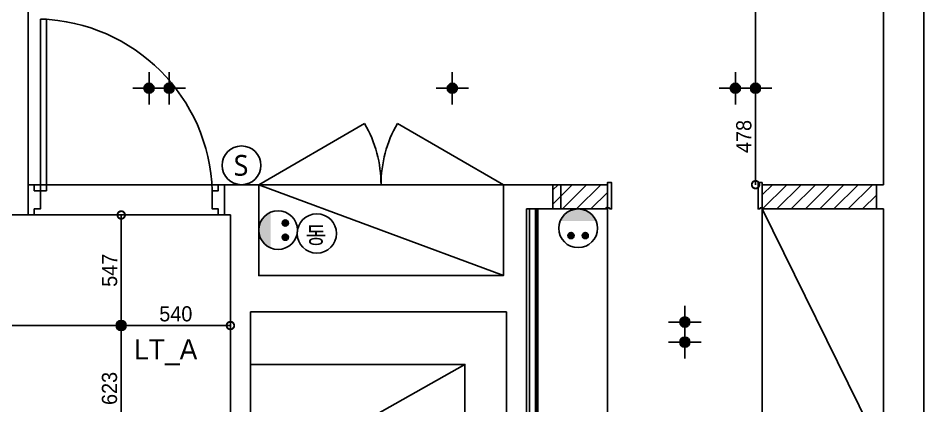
# Model space of a CAD drawing. Header units: inches. Extents: x 199882 to 277715, y -17863 to 11882.
# Drawn here: x 234943 to 239423, y 3452 to 5372 of the extents above; entities that cross this region are included whole.
import ezdxf
from ezdxf.enums import TextEntityAlignment as Align

# ---------------------------------------------------------------- set-up
doc = ezdxf.new("R2010")
doc.units = ezdxf.units.IN
doc.header["$LTSCALE"] = 50
doc.header["$MEASUREMENT"] = 0
doc.linetypes.add('HID', pattern=[2.5, 1.5, -1])
for name, color, linetype in [('03-WAL NEW', 3, 'Continuous'), ('04-WIN', 4, 'Continuous'), ('06-FUR', 6, 'Continuous'), ('06-LIGHT', 4, 'Continuous'), ('07-DIM WAL', 5, 'Continuous'), ('08-HAT', 8, 'Continuous'), ('fur', 6, 'Continuous'), ('RC-LIGHT', 7, 'Continuous'), ('도면층2', 2, 'Continuous'), ('도면층4', 4, 'Continuous'), ('도면층5', 5, 'Continuous'), ('설비', 140, 'Continuous')]:
    doc.layers.add(name, color=color, linetype=linetype)
doc.styles.get("Standard").update_dxf_attribs({"font": 'txt.shx', "bigfont": 'whgtxt.shx'})
doc.styles.add('스타일1', font='HY울릉도M.TTF')
doc.styles.add('코레일둥고', font='Korail_Round_Gothic_Medium.ttf')
doc.dimstyles.new('30', dxfattribs={"dimscale": 30, "dimtxt": 2.5, "dimasz": 2.5, "dimexe": 1.25, "dimexo": 2, "dimtad": 1, "dimdec": 0, "dimtxsty": '스타일1', "dimblk": 'DOTSMALL', "dimcen": 2.5, "dimclrd": 1, "dimclre": 1, "dimclrt": 7, "dimadec": 0, "dimazin": 0, "dimtfac": 1, "dimtdec": 0, "dimtix": 1, "dimtmove": 0, "dimatfit": 3, "dimldrblk": 'DOTSMALL', "dimfxl": 0, "dimarcsym": 0})

# ---------------------------------------------------------------- blocks, each defined once
blk = doc.blocks.new('floor')
at = {"layer": '도면층2'}
blk.add_line((217688.3, 4547.3), (217688.3, 4427.3), dxfattribs=at)
for points in [[(217688.3, 4427.3), (217723.3, 4427.3), (217723.3, 3207.3), (217103.3, 3207.3), (217103.3, 3057.3), (217753.3, 3057.3), (217753.3, 297.3), (216953.3, 297.3), (216953.3, 97.3), (217923.3, 97.3), (217923.3, 9222.3)], [(213278.3, 8082.3), (212918.3, 8082.3), (212918.3, 7882.3), (213278.3, 7882.3), (213278.3, 4397.3), (213493.3, 4397.3), (213493.3, 7882.3), (213963.3, 7882.3), (213963.3, 8082.3), (213483.3, 8082.3)], [(217688.3, 4547.3), (217723.3, 4547.3), (217723.3, 7884.1)], [(215843.3, 4097.3), (215843.3, 4547.3), (215843.3, 4097.3), (214633.3, 4097.3), (214633.3, 4547.3), (214463.3, 4547.3), (214463.3, 4397.3), (214493.3, 4397.3), (214493.3, 3172.3)], [(215973.3, 3207.3), (215973.3, 4427.3), (216128.3, 4427.3), (216128.3, 4547.3), (215843.3, 4547.3)], [(214593.3, 3057.3), (214593.3, 3917.3), (215858.3, 3917.3), (215858.3, 3207.3), (215858.3, 3057.3), (216203.3, 3057.3), (216203.3, 37.3)]]:
    blk.add_lwpolyline(points, dxfattribs=at)
at = {"layer": '도면층4'}
for p, q in [((213553.3, 4517.3), (213553.3, 5367.3)), ((213553.3, 5367.3), (213583.3, 5367.3)), ((213583.3, 4517.3), (213583.3, 5367.3)), ((213493.3, 4547.3), (214463.3, 4547.3)), ((214463.3, 4547.3), (214463.3, 4397.3)), ((213553.3, 4517.3), (213583.3, 4517.3)), ((214453.3, 4397.3), (213483.3, 4397.3))]:
    blk.add_line(p, q, dxfattribs=at)
for points in [[(213493.3, 4547.3), (213523.3, 4547.3), (213523.3, 4517.3), (213553.3, 4517.3), (213553.3, 4427.3), (213523.3, 4427.3), (213523.3, 4397.3), (213493.3, 4397.3), (213493.3, 4547.3)], [(214463.3, 4547.3), (214433.3, 4547.3), (214433.3, 4517.3), (214403.3, 4517.3), (214403.3, 4427.3), (214433.3, 4427.3), (214433.3, 4397.3), (214463.3, 4397.3), (214463.3, 4547.3)]]:
    blk.add_lwpolyline(points, dxfattribs=at)
at = {"layer": '도면층5'}
blk.add_arc((213526.7, 4490.7), 877, 1.7379, 88.2621, dxfattribs=at)
blk = doc.blocks.new('CJSWJ')
at = {"layer": '03-WAL NEW'}
h = blk.add_hatch(dxfattribs=at)
h.set_pattern_fill('_USER', color=256, scale=50, angle=225, pattern_type=0)
h.set_pattern_definition([(225, (21500, 0), (35.355339, -35.355339), [])])
h.paths.add_polyline_path([(237588.3, 4427.3), (237858.3, 4427.3), (237858.3, 4547.3), (237588.3, 4547.3)])
h.paths.add_polyline_path([(239188.3, 4427.3), (238623.3, 4427.3), (238623.3, 4547.3), (239188.3, 4547.3)])
for points in [[(237588.3, 4427.3), (237858.3, 4427.3), (237858.3, 4547.3), (237588.3, 4547.3), (237588.3, 4427.3)], [(239188.3, 4427.3), (238623.3, 4427.3), (238623.3, 4547.3), (239188.3, 4547.3), (239188.3, 4427.3)]]:
    blk.add_lwpolyline(points, dxfattribs=at)
at = {"layer": '06-FUR', "color": 8}
for p, q in [((236133.3, 4547.3), (237343.3, 4097.3)), ((238623.3, 4427.3), (239223.3, 3207.3))]:
    blk.add_line(p, q, dxfattribs=at)
for points in [[(236133.3, 4547.3), (237343.3, 4547.3), (237343.3, 4097.3), (236133.3, 4097.3)], [(237458.3, 4427.3), (237858.3, 4427.3), (237858.3, 3207.3), (237458.3, 3207.3)], [(239223.3, 4427.3), (238623.3, 4427.3), (238623.3, 3207.3), (239223.3, 3207.3)]]:
    blk.add_lwpolyline(points, close=True, dxfattribs=at)
blk.add_lwpolyline([(236093.3, 3057.3), (236093.3, 3657.3), (237153.3, 3657.3), (237153.3, 3057.3), (236093.3, 3057.3), (237153.3, 3657.3)], dxfattribs=at)
at = {"layer": '06-LIGHT', "color": 8}
for points in [[(237858.3, 4427.3), (237858.3, 4557.3), (237878.3, 4557.3), (237878.3, 4427.3), (237868.3, 4427.3)], [(238623.3, 4427.3), (238623.3, 4557.3), (238603.3, 4557.3), (238603.3, 4427.3), (238613.3, 4427.3)], [(237858.3, 4427.3), (237858.3, 4432.3), (237868.3, 4432.3), (237868.3, 4427.3)], [(238623.3, 4427.3), (238623.3, 4432.3), (238613.3, 4432.3), (238613.3, 4427.3)]]:
    blk.add_lwpolyline(points, dxfattribs=at)
at = {"layer": 'fur', "color": 8}
for p, q in [((236133.3, 4547.3), (236657.2, 4849.8)), ((237343.3, 4547.3), (236819.3, 4849.8))]:
    blk.add_line(p, q, dxfattribs=at)
for centre, start, end in [((236133.3, 4547.3), 0, 30), ((237343.3, 4547.3), 150, 180)]:
    blk.add_arc(centre, 605, start, end, dxfattribs=at)
at = {"layer": '04-WIN'}
blk.add_blockref('floor', (21500, 0), dxfattribs=at)
blk = doc.blocks.new('egoo')
at = {"layer": '설비'}
h = blk.add_hatch(color=140, dxfattribs=at)
edge = h.paths.add_edge_path()
edge.add_arc((1015645.3, 443433.7), 22.3, 0, 360)
h = blk.add_hatch(color=140, dxfattribs=at)
edge = h.paths.add_edge_path()
edge.add_arc((1015747.7, 443433.7), 22.3, 0, 360)
h = blk.add_hatch(color=140, dxfattribs=at)
edge = h.paths.add_edge_path()
edge.add_line((1015826.3, 443329.1), (1015566.6, 443329.1))
edge.add_ellipse((1015696.5, 443381.5), major_axis=(99, 99), ratio=1, start_angle=156.95778, end_angle=293.04222)
at = {"layer": '설비', "color": 140}
for centre, radius in [((1015696.5, 443381.5), 140), ((1015645.3, 443433.7), 22.3), ((1015747.7, 443433.7), 22.3)]:
    blk.add_circle(centre, radius, dxfattribs=at)
blk = doc.blocks.new('swich')
at = {"layer": '설비', "color": 140}
blk.add_circle((372828.6, -86554.1), 84, dxfattribs=at)
at = {"layer": '설비', "color": 140, "insert": (372858.7, -86509.1), "char_height": 90, "width": 143.497, "attachment_point": 3}
blk.add_mtext('{\\fMalgun Gothic|b0|i0|c129|p50;S}', dxfattribs=at)
blk = doc.blocks.new('1')
at = {"linetype": 'Continuous'}
h = blk.add_hatch(color=4, dxfattribs=at)
h.dxf.hatch_style = 1
edge = h.paths.add_edge_path()
edge.add_arc((11539653.5, -14273503.8), 37.5, 0, 360)
at = {"color": 1, "linetype": 'Continuous'}
for p, q in [((11539653.5, -14273637.1), (11539653.5, -14273370.5)), ((11539520.2, -14273503.8), (11539786.8, -14273503.8))]:
    blk.add_line(p, q, dxfattribs=at)
at = {"color": 4, "linetype": 'Continuous'}
for radius in [41.5, 37.5]:
    blk.add_circle((11539653.5, -14273503.8), radius, dxfattribs=at)
blk = doc.blocks.new('_DOTSMALL')
at = {"color": 0, "linetype": 'ByBlock', "const_width": 0.5}
blk.add_lwpolyline([(-0.0625, 0, 1), (0.0625, 0, 1)], format="xyb", close=True, dxfattribs=at)
blk = doc.blocks.new('*D106')
at = {"layer": '07-DIM WAL', "color": 1, "lineweight": -2}
for p, q in [((233953.3, 3909.8), (233953.3, 3887.3)), ((235453.3, 3909.8), (235453.3, 3887.3)), ((233953.3, 3849.8), (235453.3, 3849.8))]:
    blk.add_line(p, q, dxfattribs=at)
at = {"layer": 'Defpoints', "color": 0}
for p in [(233953.3, 3849.8), (235453.3, 3849.8), (235453.3, 3849.8)]:
    blk.add_point(p, dxfattribs=at)
at = {"layer": '07-DIM WAL', "color": 1, "lineweight": -2, "xscale": 75, "yscale": 75, "zscale": 75, "rotation": 180}
blk.add_blockref('_DOTSMALL', (233953.3, 3849.8), dxfattribs=at)
at = {"layer": '07-DIM WAL', "color": 1, "lineweight": -2, "xscale": 75, "yscale": 75, "zscale": 75}
blk.add_blockref('_DOTSMALL', (235453.3, 3849.8), dxfattribs=at)
at = {"layer": '07-DIM WAL', "color": 7, "insert": (234703.3, 3907.5), "char_height": 75, "attachment_point": 5, "style": '스타일1'}
blk.add_mtext('1500', dxfattribs=at)
blk = doc.blocks.new('*D107')
at = {"layer": 'Defpoints', "color": 0}
for p in [(235453.3, 3849.8), (235993.3, 3849.8), (235993.3, 3849.8)]:
    blk.add_point(p, dxfattribs=at)
at = {"layer": 'RC-LIGHT', "color": 1, "lineweight": -2}
for p, q in [((235453.3, 3909.8), (235453.3, 3887.3)), ((235993.3, 3909.8), (235993.3, 3887.3)), ((235453.3, 3849.8), (235993.3, 3849.8))]:
    blk.add_line(p, q, dxfattribs=at)
at = {"layer": 'RC-LIGHT', "color": 1, "lineweight": -2, "xscale": 75, "yscale": 75, "zscale": 75, "rotation": 180}
blk.add_blockref('_DOTSMALL', (235453.3, 3849.8), dxfattribs=at)
at = {"layer": 'RC-LIGHT', "color": 1, "lineweight": -2, "xscale": 75, "yscale": 75, "zscale": 75}
blk.add_blockref('_DOTSMALL', (235993.3, 3849.8), dxfattribs=at)
at = {"layer": 'RC-LIGHT', "color": 7, "insert": (235723.3, 3907.5), "char_height": 75, "attachment_point": 5, "style": '스타일1'}
blk.add_mtext('540', dxfattribs=at)
blk = doc.blocks.new('*D108')
at = {"layer": '07-DIM WAL', "color": 1, "lineweight": -2}
for p, q in [((235453.3, 3849.8), (235453.3, 4397.3)), ((235513.3, 4397.3), (235490.8, 4397.3)), ((235513.3, 3849.8), (235490.8, 3849.8))]:
    blk.add_line(p, q, dxfattribs=at)
at = {"layer": 'Defpoints', "color": 0}
for p in [(235453.3, 4397.3), (235453.3, 4397.3), (235453.3, 3849.8)]:
    blk.add_point(p, dxfattribs=at)
at = {"layer": '07-DIM WAL', "color": 1, "lineweight": -2, "xscale": 75, "yscale": 75, "zscale": 75}
for p, rotation in [((235453.3, 4397.3), 90), ((235453.3, 3849.8), 270)]:
    blk.add_blockref('_DOTSMALL', p, dxfattribs=dict(at, rotation=rotation))
at = {"layer": '07-DIM WAL', "color": 7, "insert": (235396.3, 4123.5), "char_height": 75, "attachment_point": 5, "rotation": 90, "style": '스타일1'}
blk.add_mtext('547', dxfattribs=at)
blk = doc.blocks.new('*D109')
at = {"layer": '07-DIM WAL', "color": 1, "lineweight": -2}
for p, q in [((235453.3, 3849.8), (235453.3, 3227.3)), ((235513.3, 3849.8), (235490.8, 3849.8)), ((235513.3, 3227.3), (235490.8, 3227.3))]:
    blk.add_line(p, q, dxfattribs=at)
at = {"layer": 'Defpoints', "color": 0}
for p in [(235453.3, 3849.8), (235453.3, 3227.3), (235453.3, 3227.3)]:
    blk.add_point(p, dxfattribs=at)
at = {"layer": '07-DIM WAL', "color": 1, "lineweight": -2, "xscale": 75, "yscale": 75, "zscale": 75}
for p, rotation in [((235453.3, 3849.8), 90), ((235453.3, 3227.3), 270)]:
    blk.add_blockref('_DOTSMALL', p, dxfattribs=dict(at, rotation=rotation))
at = {"layer": '07-DIM WAL', "color": 7, "insert": (235395.5, 3538.5), "char_height": 75, "attachment_point": 5, "rotation": 90, "style": '스타일1'}
blk.add_mtext('623', dxfattribs=at)
blk = doc.blocks.new('*D127')
at = {"layer": '07-DIM WAL', "color": 1, "lineweight": -2}
for p, q in [((238590.8, 6124.8), (238590.8, 5024.8)), ((238650.8, 6124.8), (238628.3, 6124.8)), ((238650.8, 5024.8), (238628.3, 5024.8))]:
    blk.add_line(p, q, dxfattribs=at)
at = {"layer": 'Defpoints', "color": 0}
for p in [(238590.8, 6124.8), (238590.8, 5024.8), (238590.8, 5024.8)]:
    blk.add_point(p, dxfattribs=at)
at = {"layer": '07-DIM WAL', "color": 1, "lineweight": -2, "xscale": 75, "yscale": 75, "zscale": 75}
for p, rotation in [((238590.8, 6124.8), 90), ((238590.8, 5024.8), 270)]:
    blk.add_blockref('_DOTSMALL', p, dxfattribs=dict(at, rotation=rotation))
at = {"layer": '07-DIM WAL', "color": 7, "insert": (238533, 5574.8), "char_height": 75, "attachment_point": 5, "rotation": 90, "style": '스타일1'}
blk.add_mtext('1100', dxfattribs=at)
blk = doc.blocks.new('*D128')
at = {"layer": '07-DIM WAL', "color": 1, "lineweight": -2}
for p, q in [((238590.8, 5024.8), (238590.8, 4547.3)), ((238650.8, 5024.8), (238628.3, 5024.8)), ((238650.8, 4547.3), (238628.3, 4547.3))]:
    blk.add_line(p, q, dxfattribs=at)
at = {"layer": 'Defpoints', "color": 0}
for p in [(238590.8, 5024.8), (238590.8, 4547.3), (238590.8, 4547.3)]:
    blk.add_point(p, dxfattribs=at)
at = {"layer": '07-DIM WAL', "color": 1, "lineweight": -2, "xscale": 75, "yscale": 75, "zscale": 75}
for p, rotation in [((238590.8, 5024.8), 90), ((238590.8, 4547.3), 270)]:
    blk.add_blockref('_DOTSMALL', p, dxfattribs=dict(at, rotation=rotation))
at = {"layer": '07-DIM WAL', "color": 7, "insert": (238533, 4786), "char_height": 75, "attachment_point": 5, "rotation": 90, "style": '스타일1'}
blk.add_mtext('478', dxfattribs=at)

msp = doc.modelspace()

# ---------------------------------------------------------------- hatches: boundary and pattern name
at = {"layer": '설비'}
h = msp.add_hatch(color=10, dxfattribs=at)
edge = h.paths.add_edge_path()
edge.add_line((237624.4, 4367.3), (237802.1, 4367.3))
edge.add_ellipse((237713.3, 4331.4), major_axis=(-67.8, -67.8), ratio=1, start_angle=156.9578, end_angle=293.0422)
h = msp.add_hatch(color=10, dxfattribs=at)
edge = h.paths.add_edge_path()
edge.add_arc((237678.2, 4295.6), 15.3, 0, 360)
h = msp.add_hatch(color=10, dxfattribs=at)
edge = h.paths.add_edge_path()
edge.add_arc((237748.3, 4295.6), 15.3, 0, 360)

# ---------------------------------------------------------------- linework, layer by layer
at = {"layer": '06-LIGHT', "color": 10, "linetype": 'HID', "const_width": 20}
msp.add_lwpolyline([(237508.3, 4427.3), (237508.3, 3207.3)], dxfattribs=at)
at = {"layer": '설비', "color": 140}
msp.add_circle((236420.8, 4305.9), 97.2, dxfattribs=at)
at = {"layer": '설비', "color": 10}
for centre, radius in [((237713.3, 4331.4), 95.8), ((237678.2, 4295.6), 15.3), ((237748.3, 4295.6), 15.3)]:
    msp.add_circle(centre, radius, dxfattribs=at)

# ---------------------------------------------------------------- block references
at = {"layer": '08-HAT'}
msp.add_blockref('CJSWJ', (0, 0), dxfattribs=at)
at = {"layer": 'RC-LIGHT', "yscale": 0.6024096385271789, "zscale": 0.6024096385271789}
for p, xscale, rotation in [((-8362905.5, -6946573.7), 0.6024096385271789, 90.00000000000001), ((-8362805.5, -6946573.7), 0.6024096385271789, 90.00000000000001), ((-8361405.5, -6946573.7), 0.6024096385271789, 90.00000000000001), ((-8360005.5, -6946573.7), 0.6024096385271789, 90.00000000000001), ((-8359905.5, -6946573.7), 0.6024096385271789, 90.00000000000001), ((-8360255.5, -6947731.2), 0.6024096385271789, 90.00000000000001), ((-8363043, 6955448.3), -0.6024096385271789, 90), ((-8360255.5, -6947831.2), 0.6024096385271789, 90.00000000000001)]:
    msp.add_blockref('1', p, dxfattribs=dict(at, xscale=xscale, rotation=rotation))
at = {"layer": 'RC-LIGHT', "color": 140, "xscale": 0.6845238224412213, "yscale": 0.6845238224412213, "zscale": 0.6845238224412213, "rotation": 270}
msp.add_blockref('egoo', (-67276.1, 699590.7), dxfattribs=at)
at = {"layer": '설비', "color": 140, "xscale": 1.140873015873041, "yscale": 1.140873015873041, "zscale": 1.140873015873041}
msp.add_blockref('swich', (-189301.9, 103390.3), dxfattribs=at)

# ---------------------------------------------------------------- texts
at = {"layer": 'RC-LIGHT', "color": 140, "insert": (236469, 4247.7), "char_height": 83.333, "width": 191.417, "attachment_point": 9, "style": '코레일둥고'}
msp.add_mtext('{\\fMalgun Gothic|b0|i0|c129|p50;동}', dxfattribs=at)
at = {"layer": '설비', "color": 30, "style": '코레일둥고'}
msp.add_text('LT_A', height=100, dxfattribs=at).set_placement((235516.9, 3782.2), align=Align.TOP_LEFT)

# ---------------------------------------------------------------- dimensions: what is measured, and where the dimension line sits
at = {"layer": '07-DIM WAL'}
for base, p1, p2, picture, middle in [((238590.8, 5024.8), (238590.8, 6124.8), (238590.8, 5024.8), '*D127', (238533, 5574.8)), ((238590.7529719, 4547.2578894), (238590.7529719, 5024.7578894), (238590.7529719, 4547.2578894), '*D128', (238533.0049692, 4786.0078894)), ((235453.2529719, 4397.2578894), (235453.2529719, 3849.7578894), (235453.2529719, 4397.2578894), '*D108', (235396.2539706, 4123.5078894)), ((235453.2529719, 3227.2578894), (235453.2529719, 3849.7578894), (235453.2529719, 3227.2578894), '*D109', (235395.4550358, 3538.5078894))]:
    dim = msp.add_linear_dim(base=base, p1=p1, p2=p2, angle=90, dimstyle='30', dxfattribs=at)
    dim.commit()
    dim.dimension.update_dxf_attribs({"geometry": picture, "text_midpoint": middle})
dim = msp.add_linear_dim(base=(235453.3, 3849.8), p1=(233953.3, 3849.8), p2=(235453.3, 3849.8), dimstyle='30', dxfattribs=at)
dim.commit()
dim.dimension.update_dxf_attribs({"geometry": '*D106', "text_midpoint": (234703.3, 3907.5)})
at = {"layer": 'RC-LIGHT'}
dim = msp.add_linear_dim(base=(235993.3, 3849.8), p1=(235453.3, 3849.8), p2=(235993.3, 3849.8), dimstyle='30', dxfattribs=at)
dim.commit()
dim.dimension.update_dxf_attribs({"geometry": '*D107', "text_midpoint": (235723.3, 3907.5)})

doc.saveas('drawing.dxf')
